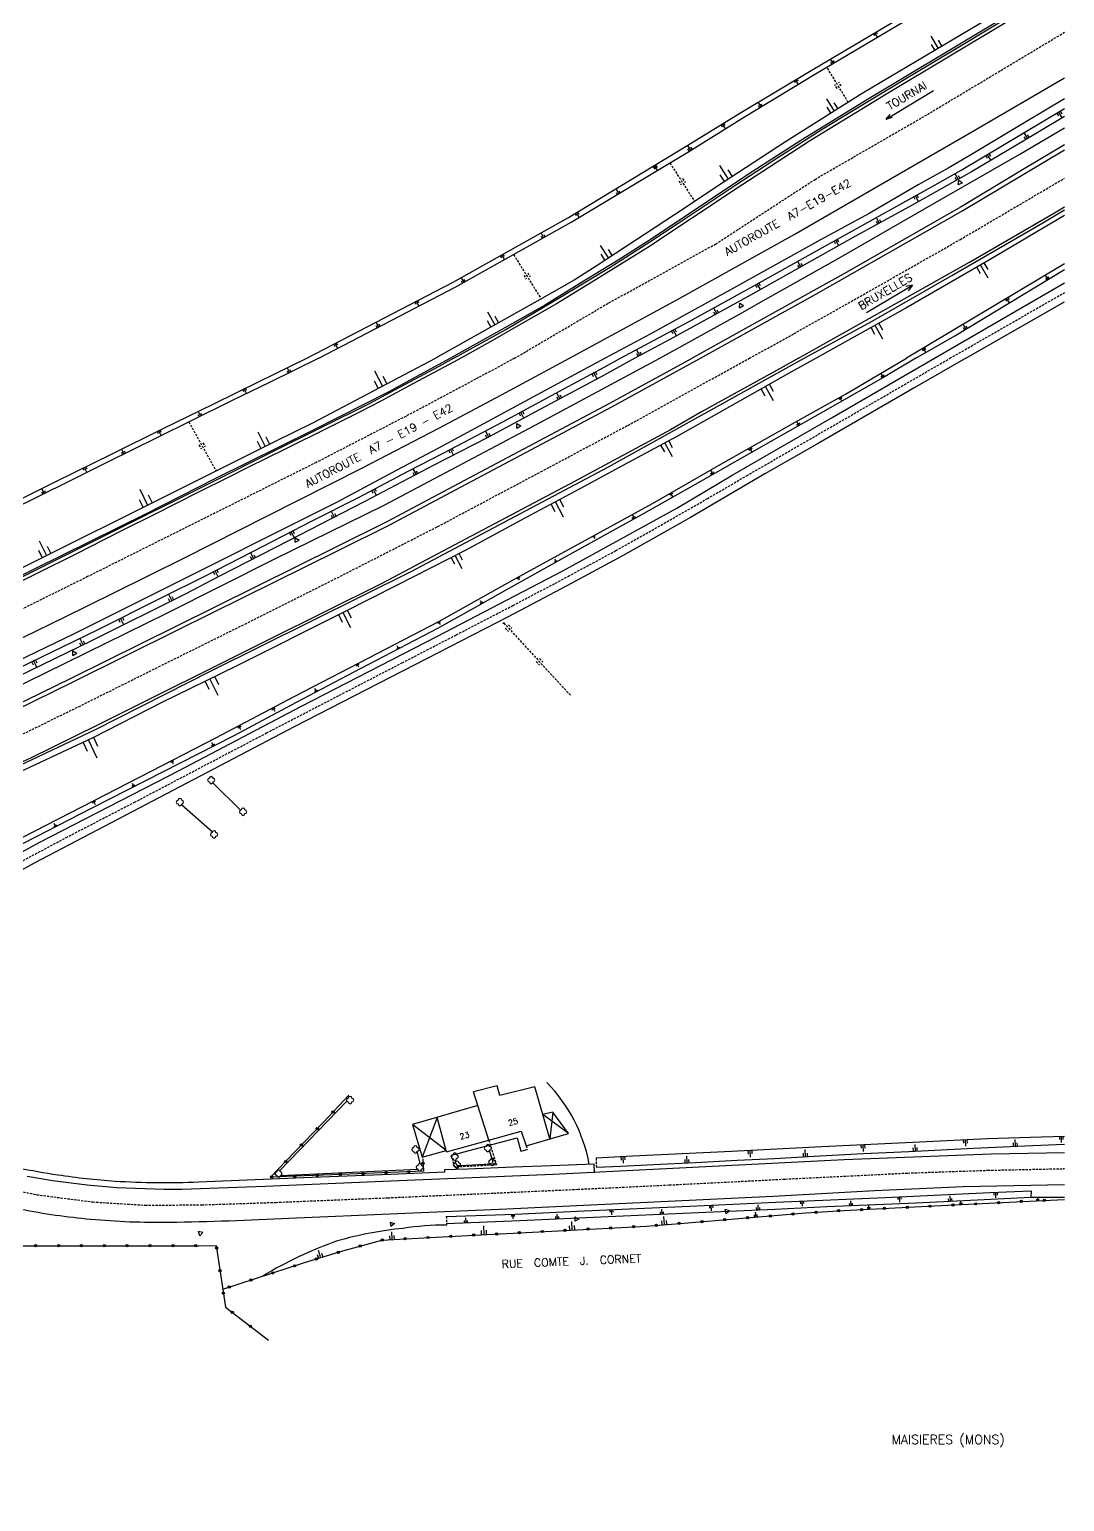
# Model space of a CAD drawing. Header units: millimetres. Extents: x 120999 to 122000, y 130000 to 131001.
# Drawn here: x 121773.7 to 122000, y 130500 to 130821.9 of the extents above; entities that cross this region are included whole.
import ezdxf
from ezdxf.enums import TextEntityAlignment as Align

# ---------------------------------------------------------------- set-up
doc = ezdxf.new("R2010")
doc.units = ezdxf.units.MM
doc.linetypes.add('DASHED', pattern=[0.75, 0.5, -0.25])
doc.layers.get('0').update_dxf_attribs({"linetype": 'CONTINUOUS'})
for name, color, linetype in [('W0001', 6, 'DASHED'), ('W0008', 7, 'CONTINUOUS'), ('W0100', 7, 'CONTINUOUS'), ('W0112', 1, 'DASHED'), ('W0211', 2, 'CONTINUOUS'), ('W0220', 5, 'DASHED'), ('W0300', 7, 'CONTINUOUS'), ('W0310', 3, 'CONTINUOUS'), ('W0322', 7, 'CONTINUOUS'), ('W0471', 7, 'CONTINUOUS'), ('W0980', 7, 'CONTINUOUS'), ('W0984', 7, 'CONTINUOUS'), ('W0989', 7, 'CONTINUOUS'), ('W0991', 7, 'CONTINUOUS')]:
    doc.layers.add(name, color=color, linetype=linetype)
doc.styles.get("Standard").update_dxf_attribs({"font": 'romans.shx', "width": 0.85})

# ---------------------------------------------------------------- blocks, each defined once
blk = doc.blocks.new('TP15')
at = {"color": 0}
for p, q in [((0, 1), (0, 0)), ((-0.289, 0.5), (-0.289, 0)), ((0.289, 0.5), (0.289, 0))]:
    blk.add_line(p, q, dxfattribs=at)
blk = doc.blocks.new('BI04')
at = {"layer": 'W0471', "color": 0}
for p, q in [((-1, -0.58), (0, 1.15)), ((0, 1.15), (1, -0.58)), ((-1, -0.58), (1, -0.58))]:
    blk.add_line(p, q, dxfattribs=at)
blk = doc.blocks.new('TP06')
at = {"layer": 'W0220', "color": 0}
for p, q in [((-0.5, 0.5), (0.5, 0.5)), ((-0.5, -0.5), (0.5, -0.5))]:
    blk.add_line(p, q, dxfattribs=at)
blk = doc.blocks.new('TP10')
at = {"layer": 'W0300', "color": 0}
for centre, start, end in [((-0.4, 0), 90, 270), ((0, 0.4), 0, 180), ((0.4, 0), 270, 90), ((0, -0.4), 180, 360)]:
    blk.add_arc(centre, 0.4, start, end, dxfattribs=at)
blk = doc.blocks.new('OH01')
at = {"layer": 'W0322', "color": 0}
for radius in [0.25, 0.15]:
    blk.add_circle((0, 0), radius, dxfattribs=at)

msp = doc.modelspace()

# ---------------------------------------------------------------- linework, layer by layer
at = {"layer": 'W0001'}
for points in [[(121879.74, 130750), (121900.33, 130762.1), (121923.72, 130774.99), (121945.45, 130789.13), (121970.02, 130803.33), (122000, 130821.29)], [(121931.09, 130750), (121940.85, 130755.39), (121950.74, 130760.95), (121963.22, 130768.02), (121977.22, 130775.99), (122000, 130789.38)], [(121974.93, 130750), (121986.01, 130756.34), (122000, 130764.39)], [(121500, 130553.29), (121518.2, 130559.99), (121535.78, 130566.72), (121556.15, 130574.63), (121586.7, 130586.59), (121617.19, 130598.96), (121639.09, 130608.05), (121656.59, 130615.45), (121675.07, 130623.43), (121694.2, 130631.77), (121716.45, 130641.8), (121739.41, 130652.34), (121764.19, 130663.93), (121783.78, 130673.48), (121801.93, 130682.53), (121820.81, 130691.89), (121839.67, 130701.33), (121862.94, 130713.2), (121887.42, 130726.21), (121904.5, 130735.32), (121931.09, 130750)], [(121879.74, 130750), (121871.89, 130745.77), (121855.96, 130737.3), (121836.41, 130727.23), (121813.57, 130715.82), (121786.39, 130702.25), (121764.52, 130691.4), (121745.54, 130682.41), (121726.56, 130673.56), (121704.43, 130663.59), (121681.43, 130653.29), (121662.34, 130644.8), (121642.53, 130636.27), (121624.97, 130628.76), (121611.71, 130623.35), (121598.07, 130617.67), (121583.28, 130612.08), (121565.68, 130604.97), (121550.01, 130598.72), (121536.06, 130593.31), (121521.16, 130587.58), (121500, 130579.91)], [(121702.41, 130598.79), (121717.27, 130608.07), (121727.89, 130614.65), (121738.15, 130620.84), (121748.39, 130627.16), (121758.33, 130632.84), (121769.68, 130638.77), (121781.69, 130645.19), (121796.64, 130652.91), (121812.51, 130661.24), (121825.53, 130668.07), (121840.83, 130676), (121855.2, 130683.42), (121867.01, 130689.52), (121879.41, 130695.95), (121891.55, 130702.35), (121901.92, 130707.96), (121911.77, 130713.51), (121921.9, 130719.31), (121930.49, 130724.31), (121942.27, 130731.13), (121957.8, 130740.09), (121974.93, 130750)], [(121675.86, 130615.64), (121686.03, 130609.18), (121696.07, 130602.81), (121705, 130597.14), (121716.93, 130589.78), (121727.21, 130583.97), (121739.6, 130577.93), (121748.7, 130574.11), (121756.12, 130571.7), (121764.94, 130569.21), (121775.3, 130567.1), (121787.56, 130565.51), (121798.99, 130564.81), (121811.38, 130564.88), (121827.57, 130565.43), (121852.06, 130566.43), (121875.13, 130567.45), (121893.56, 130568.28), (121913.6, 130569.23), (121938.95, 130570.51), (121965.69, 130571.84), (121983.23, 130572.44), (122000, 130572.8)]]:
    msp.add_lwpolyline(points, dxfattribs=at)
at = {"layer": 'W0008'}
for points in [[(121866.5, 130750), (121877.82, 130756.33), (121890.37, 130763.7), (121900.64, 130769.93), (121909.31, 130775.44), (121918.7, 130781.69), (121928.12, 130787.95), (121937.51, 130794.08), (121947.4, 130800.31), (121955.89, 130805.53), (121966.16, 130811.66), (121977.75, 130818.62), (121988.73, 130825.22), (122000, 130831.91)], [(122000, 130831.04), (121987.42, 130823.57), (121961.31, 130807.91), (121944.44, 130797.66), (121928.18, 130787.07), (121908.92, 130774.2), (121896.65, 130766.64), (121888.92, 130761.94), (121881.11, 130757.48), (121874.41, 130753.58), (121867.98, 130750)], [(121891.74, 130750), (121915.24, 130762.79), (121940.87, 130777.09), (121980.21, 130799.84), (122000, 130811.36)], [(122000, 130796.67), (121991.5, 130791.65), (121977.42, 130783.15), (121951.75, 130768.5), (121918.55, 130750)], [(121920.44, 130750), (121945.64, 130763.99), (121977.42, 130782.12), (122000, 130795.58)], [(121941.85, 130750), (121979.23, 130771.01), (121997.79, 130781.81), (122000, 130783.13)], [(121971.53, 130750), (122000, 130766.5)], [(121978.42, 130750), (122000, 130762.32)], [(121500, 130559.74), (121506.57, 130562.1), (121517.66, 130566.35), (121533.63, 130572.45), (121549.31, 130578.42), (121567.64, 130585.5), (121581.18, 130590.91), (121601.22, 130599.06), (121623.35, 130608.23), (121644.9, 130617.11), (121665.56, 130626.06), (121687.92, 130635.83), (121697.83, 130640.21), (121710.46, 130645.84), (121735.86, 130657.39), (121753.49, 130665.76), (121782.83, 130680.06), (121805.88, 130691.53), (121840.76, 130708.78), (121851.92, 130714.34), (121867.63, 130722.69), (121900.56, 130740.19), (121918.55, 130750)], [(121941.85, 130750), (121938.5, 130748.11), (121920.63, 130738.29), (121913.87, 130734.36), (121892.84, 130723.07), (121866.54, 130709.12), (121850.76, 130700.78), (121826.09, 130688.54), (121788.57, 130669.78), (121773.89, 130662.54), (121746.77, 130650.06), (121712.16, 130633.83), (121665.78, 130613.56), (121638.36, 130601.91), (121619.39, 130594.17), (121602.58, 130587.17), (121581.15, 130578.64), (121549.7, 130566.52), (121519.84, 130554.96), (121500, 130547.58)], [(121500, 130558.96), (121506.84, 130561.41), (121518.02, 130565.44), (121533.96, 130571.6), (121549.63, 130577.58), (121567.87, 130584.78), (121581.51, 130590.07), (121601.56, 130598.22), (121623.7, 130607.39), (121645.26, 130616.28), (121665.92, 130625.23), (121688.28, 130635), (121698.28, 130639.27), (121710.83, 130645.02), (121736.24, 130656.57), (121753.95, 130664.9), (121783.23, 130679.25), (121806.28, 130690.72), (121841.16, 130707.97), (121852.34, 130713.54), (121868.06, 130721.89), (121900.99, 130739.39), (121920.44, 130750)], [(121866.5, 130750), (121863.17, 130748.19), (121852.53, 130742.54), (121847.95, 130740.05), (121826.97, 130729.63), (121812.74, 130722.5), (121790.41, 130711.29), (121763.82, 130698.06), (121747.49, 130690.13), (121725.45, 130679.95), (121696.55, 130666.49), (121684.36, 130661.05), (121659.02, 130650.08), (121626.89, 130636.22), (121601.52, 130625.81)], [(121705.57, 130602.94), (121727.26, 130616.45), (121739.11, 130623.6), (121759.96, 130635.46), (121775.78, 130644.09), (121806.31, 130659.82), (121833.2, 130673.94), (121862.75, 130689.18), (121890.31, 130703.49), (121915.22, 130717.25), (121927.44, 130724.52), (121949.16, 130737.06), (121971.53, 130750)], [(121978.42, 130750), (121967.26, 130743.59), (121946.01, 130731.32), (121934.5, 130724.71), (121918.2, 130715.22), (121903.38, 130706.77), (121891.19, 130700.22), (121878.32, 130693.49), (121860.53, 130684.31), (121831.55, 130669.38), (121799.21, 130652.41), (121774.74, 130639.58), (121755.89, 130629.22), (121732.5, 130615.41), (121709.05, 130600.78)], [(121763.81, 130684.85), (121781.2, 130693.32), (121792.17, 130698.74), (121807.43, 130706.32), (121825.74, 130715.56), (121846.36, 130725.98), (121863.22, 130734.69), (121876.88, 130741.99), (121891.74, 130750)], [(121867.98, 130750), (121866.54, 130749.19), (121857.54, 130744.4), (121850.51, 130740.6), (121845.98, 130738.32), (121838.73, 130734.67), (121829.76, 130730.23), (121821.42, 130726.13), (121817.27, 130724.01), (121810.68, 130720.69), (121805.78, 130718.28), (121801.16, 130715.88), (121794.11, 130712.41), (121790.23, 130710.43), (121783.81, 130707.18), (121775.47, 130703.03), (121766.9, 130698.76)], [(122000, 130576.24), (121983.93, 130575.99), (121951.84, 130574.76), (121915.8, 130572.87), (121888.19, 130571.52), (121852.7, 130570.03), (121825.21, 130568.9), (121807.02, 130568.21)], [(121897.23, 130571.91), (121897.16, 130573.83)], [(121778.71, 130570.14), (121773.16, 130571.06)], [(121786.28, 130569.15), (121778.71, 130570.14)], [(121803.06, 130568.23), (121792.79, 130568.59), (121786.28, 130569.15)], [(121807.02, 130568.21), (121803.06, 130568.23)], [(121864.83, 130562.3), (121879.91, 130562.87), (121894.95, 130563.59), (121918.07, 130564.58), (121936.9, 130565.46), (121960.77, 130566.52), (121983.77, 130567.58), (121992.67, 130567.97), (121992.65, 130566.52)]]:
    msp.add_lwpolyline(points, dxfattribs=at)
for points in [[(121682.18, 130618.35), (121688.41, 130614.26), (121694.2, 130610.7), (121693.88, 130610.18), (121705.92, 130602.72), (121717.24, 130595.69), (121727.85, 130589.46, 0.033951), (121734.46, 130585.96, 0.020559), (121746.12, 130580.46, 0.027715), (121762.56, 130575, 0.027326), (121779.89, 130571.46, 0.022061), (121792.41, 130570.09, 0.026739), (121810.71, 130569.92), (121833.6, 130570.85), (121852.72, 130571.61), (121864.49, 130572.09), (121864.49, 130572.6), (121869.57, 130572.75), (121879.52, 130573.16), (121887.79, 130573.51), (121897.16, 130573.83)], [(121677.21, 130500), (121678.31, 130513.84, -0.051189), (121679.6, 130516.31, 0.018005), (121685.49, 130521.99, 0.014492), (121691.84, 130528.98, 0.029417), (121697.61, 130536.57), (121712.36, 130558.12, -0.081915), (121723.12, 130568.3, -0.143573), (121739.73, 130572.38, -0.089742), (121752.07, 130569.06, 0.031329), (121771.78, 130563.94, 0.024938), (121787.06, 130561.76, 0.026635), (121804.25, 130561.1, 0.008869), (121830.41, 130561.95), (121878.04, 130564.04), (121936.3, 130566.79), (121958.49, 130568.02), (121977.85, 130568.88), (122000, 130569.31)]]:
    msp.add_lwpolyline(points, format="xyb", dxfattribs=at)
at = {"layer": 'W0100'}
for points in [[(121887.48, 130579.33), (121884.16, 130590.66), (121876.53, 130588.81), (121875.98, 130590.9), (121870.81, 130589.61)], [(121874.13, 130579.03), (121870.81, 130589.61)], [(121871.74, 130586.64), (121857.44, 130582.42), (121859.54, 130575.28), (121864.83, 130576.76), (121857.44, 130582.42)], [(121862.85, 130584.01), (121859.54, 130575.28)], [(121864.89, 130576.51), (121862.85, 130584.01)], [(121874.13, 130579.03), (121881.21, 130581), (121882.26, 130577.8), (121891.55, 130580.51), (121888.11, 130585.18), (121885.92, 130584.67)], [(121891.55, 130580.51), (121885.92, 130584.67)], [(121888.11, 130585.18), (121887.48, 130579.33)], [(121864.89, 130576.51), (121874.13, 130579.03)]]:
    msp.add_lwpolyline(points, dxfattribs=at)
at = {"layer": 'W0112'}
for points in [[(121877.19, 130691.99), (121877.57, 130692.23)], [(121874.13, 130579.03), (121875.79, 130573.62), (121866.66, 130573.1), (121865.98, 130575.73)], [(121882.26, 130577.8), (121882.5, 130577.02)], [(121897.59, 130575.11), (121897.64, 130573.1)], [(121864.83, 130562.38), (121864.86, 130560.45)]]:
    msp.add_lwpolyline(points, dxfattribs=at)
at = {"layer": 'W0211'}
for points in [[(121834.36, 130750), (121866.36, 130766.65), (121891.57, 130780.76), (121917.29, 130796.39), (121929.38, 130803.79), (121944.96, 130813.17), (121966.03, 130825.64), (122000, 130845.13)], [(121836.94, 130750), (121866.91, 130765.63), (121892.15, 130779.76), (121918.02, 130795.3), (121929.99, 130802.8), (121945.55, 130812.18), (121966.61, 130824.64), (122000, 130843.8)], [(122000, 130834.25), (121979.38, 130821.89), (121955.78, 130807.88), (121938.96, 130797.32), (121925.39, 130788.45), (121914.71, 130781.37), (121897.59, 130770.11), (121892.78, 130767.11), (121885.22, 130762.79), (121862.46, 130750)], [(121902.91, 130750), (121917.78, 130758), (121930.78, 130765.15), (121947.72, 130774.62), (121970.55, 130787.29), (121977.42, 130791.16), (122000, 130804.6)], [(122000, 130802.9), (121989.84, 130796.81), (121979.63, 130790.76), (121966.66, 130783.49), (121953.67, 130776.31), (121931.32, 130763.81), (121913.69, 130754.08), (121906.08, 130750)], [(122000, 130781.21), (121983.59, 130771.53), (121965.31, 130760.96), (121945.66, 130750)], [(122000, 130770.69), (121965.47, 130750)], [(121967.48, 130750), (121975.98, 130754.94), (122000, 130769.39)], [(121945.66, 130750), (121940.16, 130746.94), (121926.75, 130739.38), (121915.38, 130732.97), (121904.39, 130727.03), (121894.06, 130721.42), (121882, 130715.07), (121868.98, 130707.99), (121854.11, 130700.4), (121842.46, 130694.45), (121818.77, 130682.6), (121802.66, 130674.76), (121787.57, 130667.03), (121773.69, 130660.51), (121760.39, 130654.41), (121727.45, 130639.01), (121692.23, 130622.67)], [(121692.44, 130666.7), (121700.62, 130670.54), (121716.13, 130677.69), (121747.35, 130692.44), (121767.93, 130702.14), (121809.56, 130722.89), (121827.77, 130732.01), (121835.66, 130735.89), (121862.46, 130750)], [(121710.09, 130652.87), (121718.49, 130656.75), (121736.94, 130665.49), (121752.53, 130673.18), (121771.33, 130682.24), (121788.57, 130690.6), (121802.65, 130697.7), (121812.21, 130702.45), (121824.76, 130708.89), (121835.48, 130714.42), (121845.64, 130719.56), (121856.46, 130725.29), (121864.27, 130729.35), (121877.2, 130736.09), (121890.53, 130743.29), (121899.47, 130748.12), (121902.91, 130750)], [(121906.08, 130750), (121898.51, 130745.9), (121885.3, 130738.81), (121873.89, 130732.7), (121862.08, 130726.61), (121846.88, 130718.6), (121830.32, 130710.07), (121815.26, 130702.37), (121807.73, 130698.45), (121787.27, 130688.21), (121768.5, 130679.08), (121751.34, 130670.84), (121744.15, 130667.3), (121727.24, 130659.19), (121710.8, 130651.41)], [(122000, 130579.81), (121992.47, 130579.64), (121983.18, 130579.31), (121968.34, 130578.56), (121946.9, 130577.55), (121927.19, 130576.55), (121905.58, 130575.51), (121897.59, 130575.11)], [(121897.64, 130573.1), (121902.89, 130573.34), (121911.67, 130573.81), (121919.31, 130574.17), (121928.39, 130574.65), (121936.56, 130575.04), (121946.48, 130575.57), (121956.01, 130576.09), (121965.96, 130576.56), (121980.07, 130577.27), (121991.3, 130577.82), (122000, 130578.13)], [(122000, 130566.52), (121992.65, 130566.52), (121982.43, 130565.96), (121967.54, 130565.26), (121947.99, 130564.43), (121936.69, 130563.9), (121919.87, 130563.11), (121900.21, 130562.23), (121880.92, 130561.4), (121864.86, 130560.71)]]:
    msp.add_lwpolyline(points, dxfattribs=at)
for points in [[(121699.57, 130681.54, -0.393277), (121700.12, 130684.24, -0.060524), (121702.16, 130685.35), (121711.09, 130689.78), (121719.99, 130694.08), (121729.59, 130698.78), (121735.94, 130701.87), (121748.69, 130708.11), (121759.36, 130713.28), (121772.73, 130719.73), (121779.45, 130723.03), (121791.74, 130729.1), (121802.8, 130734.54), (121813.99, 130740.03), (121823.95, 130744.94), (121834.36, 130750)], [(121836.94, 130750), (121826.16, 130744.71), (121818.01, 130740.76), (121809.19, 130736.41), (121801.55, 130732.64), (121790.72, 130727.31), (121782.28, 130723.08), (121769.5, 130716.75), (121754.27, 130709.48), (121749.27, 130706.96), (121743.96, 130704.45), (121729.12, 130697.18), (121709.73, 130687.69), (121702.57, 130684.24, 0.292728), (121701.34, 130682.24)], [(121727.21, 130624.14, 0.428383), (121730.53, 130623.91), (121737.18, 130627.33), (121752.47, 130635.13), (121761.71, 130639.91), (121780.04, 130649.29), (121798.03, 130658.52), (121814.41, 130666.97), (121831.57, 130676.01), (121849.84, 130685.49), (121863.16, 130692.43), (121879.47, 130701.53), (121894.62, 130709.89), (121909.92, 130718.28), (121924.88, 130726.83), (121941.07, 130736.06), (121952.13, 130742.19), (121965.47, 130750)], [(121967.48, 130750), (121960.78, 130746.05), (121948.79, 130739.2), (121936.31, 130732.13), (121919.87, 130722.78), (121907.48, 130715.75), (121892.34, 130707.42), (121877.88, 130699.31), (121871.17, 130695.54), (121862.89, 130690.88), (121844.47, 130681.29), (121832.01, 130674.72), (121818.39, 130667.44), (121802.78, 130659.51), (121787.36, 130651.59), (121772.43, 130643.94), (121756.24, 130635.7), (121739.79, 130627.25), (121730.37, 130622.44, 0.217976), (121729.41, 130620.41)], [(121864.86, 130560.45, 0.037554), (121855.36, 130559.73, 0.045769), (121841.06, 130557, 0.052684), (121824.72, 130549.31, 2.891143)]]:
    msp.add_lwpolyline(points, format="xyb", dxfattribs=at)
at = {"layer": 'W0220'}
for points in [[(121952.72, 130805.96), (121948.05, 130813.66)], [(121913.71, 130792.71), (121919.12, 130784.29)], [(121879.53, 130772.7), (121885.56, 130762.99)], [(121808.52, 130736.08), (121814.51, 130725.37)], [(121877.39, 130692.11), (121891.99, 130676.3)]]:
    msp.add_lwpolyline(points, dxfattribs=at)
at = {"layer": 'W0310'}
for points in [[(121813.79, 130657.17), (121819.85, 130651.22)], [(121806.97, 130652.46), (121813.69, 130646.43)], [(121828.42, 130572.4), (121843.1, 130587.53)], [(121859.09, 130573.89), (121858.48, 130576.61)], [(121866.75, 130574.63), (121866.75, 130574.07), (121867.22, 130573.46), (121867.9, 130573.49), (121874.45, 130573.86), (121875.1, 130574.11), (121874.31, 130576.87)], [(121828.61, 130571.31), (121858.62, 130572.69)]]:
    msp.add_lwpolyline(points, dxfattribs=at)
at = {"layer": 'W0322'}
for points in [[(122000, 130832.38), (121995.18, 130829.48), (121982.92, 130822.21), (121956.89, 130806.56), (121942.35, 130797.66), (121930.7, 130790.11), (121909.65, 130776.07), (121902.41, 130771.49), (121895.34, 130767.16), (121886.51, 130761.7), (121877.59, 130756.65), (121865.74, 130750)], [(122000, 130806.74), (121991.66, 130801.75), (121979.27, 130794.34), (121974.54, 130791.61), (121967.99, 130787.93), (121957.29, 130781.66), (121946.62, 130775.9), (121928.24, 130765.68), (121909.42, 130755.24), (121899.53, 130750)], [(121911.54, 130750), (121928.9, 130759.62), (121934.71, 130762.91), (121950.67, 130771.88), (121971.82, 130784.04), (121990.25, 130794.61), (122000, 130800.41)], [(121943.08, 130750), (121957.95, 130758.13), (121975.35, 130768.1), (121995.22, 130779.59), (122000, 130782.47)], [(121865.74, 130750), (121860.49, 130747.16), (121852.24, 130742.69), (121835.55, 130734.18), (121814.4, 130723.73), (121799.23, 130715.99), (121768.56, 130700.8), (121751.96, 130692.78), (121736.18, 130685.24), (121712.19, 130674.23), (121694.65, 130666), (121668, 130654.37), (121646.27, 130644.83), (121626.43, 130636.35), (121607.33, 130628.45), (121587.77, 130620.63), (121564.36, 130611.29), (121548.17, 130604.78), (121529.97, 130597.82), (121501.68, 130587.01), (121500, 130586.4)], [(121899.53, 130750), (121889.16, 130744.42), (121863.09, 130730.32), (121854.01, 130725.56), (121840.79, 130718.46), (121799.62, 130697.81), (121783.62, 130689.82), (121759.97, 130678.42), (121741.18, 130669.44), (121725.18, 130661.8), (121704.86, 130652.64), (121670.79, 130637.29), (121633.57, 130621.4), (121588.98, 130602.9), (121572.7, 130596.43), (121546.99, 130586.64), (121518.13, 130575.6), (121500, 130568.82)], [(121500, 130563.32), (121518.08, 130569.93), (121551.97, 130582.68), (121592.34, 130598.76), (121624.52, 130612.05), (121649.15, 130622.37), (121674.87, 130633.33), (121710.83, 130649.58), (121755.33, 130670.5), (121803.7, 130694.3), (121827.34, 130706.15), (121851.25, 130717.91), (121884.25, 130735.34), (121911.54, 130750)], [(121500, 130546.87), (121507.39, 130549.56), (121522.04, 130555.06), (121540.84, 130562.12), (121584.3, 130578.98), (121615.96, 130591.83), (121633.27, 130598.88), (121669.82, 130614.69), (121708.42, 130631.41), (121755.1, 130653.25), (121788.12, 130668.83), (121813.4, 130681.68), (121857.13, 130703.4), (121900.28, 130726.26), (121943.08, 130750)], [(121859.68, 130574.93), (121859.88, 130572.22), (121841.76, 130571.55), (121831.82, 130571.13), (121826.4, 130570.95), (121831.73, 130576.47), (121837.92, 130582.91), (121843.5, 130588.84)], [(121815.96, 130546.47), (121833.84, 130552.26), (121842.19, 130554.81), (121850.72, 130557.18), (121863.91, 130557.91), (121889.27, 130559.23), (121908.62, 130560.23), (121915.87, 130560.82), (121943.47, 130563.1), (121951.73, 130563.65), (121970.07, 130564.56), (121993.88, 130565.79), (122000, 130566.08)]]:
    msp.add_lwpolyline(points, dxfattribs=at)
msp.add_lwpolyline([(121719.44, 130526.92), (121698.29, 130534.01), (121703.52, 130541.6), (121709.12, 130549.34), (121718.51, 130562.88, -0.239052), (121720.88, 130563.95), (121726.76, 130563.88), (121770.08, 130555.93), (121810.74, 130555.93), (121814.54, 130555.97), (121816.55, 130542.48), (121825.99, 130535.28)], format="xyb", dxfattribs=at)
at = {"layer": 'W0984'}
for points in [[(121961, 130802.31), (121971.36, 130808.56)], [(121961, 130802.31), (121961.86, 130803.32)], [(121961, 130802.31), (121962.39, 130802.69)], [(121956.73, 130760.01), (121966.79, 130766)], [(121966.79, 130766), (121965.32, 130765.71)], [(121966.79, 130766), (121965.79, 130764.77)]]:
    msp.add_lwpolyline(points, dxfattribs=at)
at = {"layer": 'W0989'}
msp.add_lwpolyline([(121896.1, 130573.79, 0.148238), (121886.81, 130591.64, -3.562772)], format="xyb", dxfattribs=at)
msp.add_lwpolyline([(121865.98, 130575.73), (121880.32, 130579.56), (121881.15, 130576.65), (121882.5, 130577.02)], dxfattribs=at)

# ---------------------------------------------------------------- block references
at = {"layer": 'W0211'}
for p, xscale, yscale, zscale, rotation in [((121958.51, 130821.19), 1.159305624466455, 1.159305624466455, 1.159305624466455, 210.6124300278225), ((121972.39, 130817.75), 3.140734817167773, 3.140734817167773, 3.140734817167773, 30.70214591155233), ((121949.38, 130814.44), 1.159305624104824, 1.159305624104824, 1.159305624104824, 30.61243002586264), ((121941.17, 130810.89), 1.159305624236927, 1.159305624236927, 1.159305624236927, 211.0575510327202), ((121933.59, 130804.97), 1.159305624875931, 1.159305624875931, 1.159305624875931, 31.05755103636871), ((121949.65, 130804.03), 3.174493855331561, 3.174493855331561, 3.174493855331561, 32.12177121349597), ((121925.21, 130801.24), 1.212211718115035, 1.212211718115035, 1.212211718115035, 211.4831493342463), ((121998.72, 130803.84), 1.464029333410592, 1.464029333410592, 1.464029333410592, 210.7544741691665), ((121991.87, 130798.03), 1.487078622096118, 1.487078622096118, 1.487078622096118, 30.90346532436794), ((121918.25, 130795.44), 1.31435597939145, 1.31435597939145, 1.31435597939145, 30.99637950120707), ((121983.16, 130794.58), 1.480055759320762, 1.480055759320762, 1.480055759320762, 210.7544741690155), ((121910.45, 130792.02), 1.159305624783927, 1.159305624783927, 1.159305624783927, 210.8219597941036), ((121926.49, 130789.16), 3.540632000748125, 3.540632000748125, 3.540632000748125, 33.18843058638021), ((121976.71, 130789.13), 1.424161131734518, 1.424161131734518, 1.424161131734518, 29.30152470229632), ((121902.53, 130785.95), 1.159305624856282, 1.159305624856282, 1.159305624856282, 30.82195979448253), ((121967.38, 130785.53), 1.429384145143717, 1.429384145143717, 1.429384145143717, 209.0367027811546), ((121893.31, 130781.8), 1.15930562495363, 1.15930562495363, 1.15930562495363, 210.8219597941244), ((121959.5, 130779.53), 1.421753164623834, 1.421753164623834, 1.421753164623834, 28.93070273694608), ((121886.11, 130776.37), 1.159305624919193, 1.159305624919193, 1.159305624919193, 29.22677824867896), ((121949.96, 130775.86), 1.420007922125935, 1.420007922125935, 1.420007922125935, 209.0367027812594), ((121876.99, 130772.6), 1.159305624828787, 1.159305624828787, 1.159305624828787, 209.2267782495307), ((121900.3, 130771.89), 3.278931710950768, 3.278931710950768, 3.278931710950768, 33.33238189449175), ((121942.32, 130769.96), 1.427759362354051, 1.427759362354051, 1.427759362354051, 29.21142601891929), ((121981.63, 130770.4), 3.294532573008134, 3.294532573008134, 3.294532573008134, 210.0367506339535), ((121868.65, 130766.61), 1.159305624736869, 1.159305624736869, 1.159305624736869, 29.22677824877591), ((121932.82, 130766.28), 1.4277053092027, 1.427705309202701, 1.427705309202701, 209.2117330109641), ((121996.37, 130767.21), 1.117397340191532, 1.117397340191532, 1.117397340191532, 31.03346831390813), ((121858.29, 130762.46), 1.167233020350926, 1.167233020350926, 1.167233020350926, 207.4967409373921), ((121987.36, 130763.11), 1.136000380807654, 1.136000380807654, 1.136000380807654, 210.9251041219382), ((121875.42, 130757.29), 3.290314712463382, 3.290314712463382, 3.290314712463382, 29.34326992078512), ((121923.96, 130759.74), 1.445334176428653, 1.445334176428653, 1.445334176428653, 28.89298851969384), ((121850.02, 130756.82), 1.175903801746916, 1.175903801746916, 1.175903801746916, 27.54668987317706), ((121914.43, 130756.2), 1.498382587397044, 1.498382587397044, 1.498382587397044, 208.2778076130843), ((121958.56, 130757.2), 3.445654545920591, 3.445654545920591, 3.445654545920591, 209.1613725214718), ((121978.4, 130756.4), 1.157068326074749, 1.157068326074749, 1.157068326074749, 31.03346831376569), ((121840.54, 130753.22), 1.18468207798445, 1.18468207798445, 1.18468207798445, 207.4967409372115), ((121907.13, 130750.56), 1.503104472992864, 1.503104472992864, 1.503104472992864, 28.17741915732446), ((121969.14, 130752.2), 1.067667235469517, 1.067667235469517, 1.067667235469517, 210.9251041215663), ((121830.57, 130746.87), 1.154139790439457, 1.154139790439457, 1.154139790439457, 26.151114381033), ((121850.89, 130743.91), 3.793484258593712, 3.793484258593712, 3.793484258593712, 27.77351425961907), ((121897.07, 130746.82), 1.491736757385496, 1.491736757385496, 1.491736757385496, 208.3928592164152), ((121960.35, 130745.8), 1.039001178361961, 1.039001178361961, 1.039001178361961, 29.74092003446055), ((121820.63, 130743.31), 1.146135108196647, 1.146135108196647, 1.146135108196647, 206.2407040940735), ((121934.59, 130743.8), 3.573965594636442, 3.573965594636441, 3.573965594636441, 209.4126638571492), ((121889.63, 130741.13), 1.469394281716689, 1.469394281716688, 1.469394281716688, 28.24735416933938), ((121950.87, 130741.49), 0.962680195371972, 0.962680195371972, 0.962680195371972, 209.0199370541211), ((121811.08, 130737.34), 1.128339289178371, 1.128339289178371, 1.128339289178371, 26.23976142471713), ((121881.12, 130738.21), 1.447720892729601, 1.447720892729601, 1.447720892729601, 208.3570805177991), ((121801.95, 130734.12), 1.152339306101971, 1.152339306101971, 1.152339306101971, 206.1926997087536), ((121825.23, 130730.74), 3.588908756305515, 3.588908756305515, 3.588908756305515, 26.6080511357603), ((121874.07, 130732.79), 1.48065951949449, 1.48065951949449, 1.48065951949449, 28.1796758112239), ((121941.91, 130735.3), 1.066087634863143, 1.066087634863143, 1.066087634863143, 29.50190964711826), ((121912.63, 130731.49), 3.429945859147071, 3.429945859147071, 3.429945859147071, 208.4006889256864), ((121931.16, 130730.41), 1.046845146834434, 1.046845146834434, 1.046845146834434, 209.6716259673161), ((121794.34, 130729.09), 1.152188385682183, 1.152188385682183, 1.152188385682183, 26.17709612156619), ((121865.72, 130730.1), 1.44165061923294, 1.44165061923294, 1.44165061923294, 207.5594346951988), ((121785.72, 130726.13), 1.183231692851448, 1.183231692851448, 1.183231692851448, 206.2527533505554), ((121858.22, 130724.57), 1.449239015384136, 1.449239015384136, 1.449239015384136, 27.78627820439685), ((121923.1, 130724.62), 1.035750949815173, 1.035750949815173, 1.035750949815173, 29.62607670392584), ((121776.9, 130720.42), 1.222355292325311, 1.222355292325311, 1.222355292325311, 26.32120429932212), ((121799.52, 130717.88), 3.87051617249324, 3.870516172493241, 3.870516172493241, 26.4947464334567), ((121848.88, 130721.28), 1.43920632319631, 1.43920632319631, 1.43920632319631, 207.9003166915112), ((121888.7, 130718.6), 3.801911183309968, 3.801911183309968, 3.801911183309968, 207.7790969752657), ((121913.88, 130720.55), 1.011048767662698, 1.011048767662698, 1.011048767662698, 209.7422468815125), ((121840.34, 130715.23), 1.47170729255952, 1.47170729255952, 1.47170729255952, 27.24643885164184), ((121905.94, 130714.9), 1.050252385661838, 1.050252385661838, 1.050252385661838, 28.81850345753272), ((121830.94, 130712.08), 1.503154109607344, 1.503154109607344, 1.503154109607344, 207.2550710007031), ((121897.02, 130711.21), 0.68174138152803, 0.68174138152803, 0.68174138152803, 208.7448848828869), ((121777.4, 130706.86), 3.620560948124383, 3.620560948124383, 3.620560948124383, 26.49474643346603), ((121822.7, 130706.18), 1.478507529225126, 1.478507529225126, 1.478507529225126, 27.06231421517185), ((121866.77, 130706.87), 3.297269932024923, 3.297269932024923, 3.297269932024923, 207.044633737707), ((121888.84, 130705.46), 0.6989667484224621, 0.6989667484224621, 0.6989667484224621, 29.28952276782232), ((121814.3, 130703.52), 1.46400651625516, 1.46400651625516, 1.46400651625516, 207.1741155348473), ((121880.53, 130702.11), 0.7018958567709489, 0.7018958567709489, 0.7018958567709489, 208.8981781822423), ((121804.79, 130696.98), 1.594943391296317, 1.594943391296317, 1.594943391296317, 26.60088301022141), ((121872.63, 130696.36), 0.792441814096934, 0.792441814096934, 0.792441814096934, 29.31626964666993), ((121793.61, 130693.14), 1.570749194697833, 1.570749194697833, 1.570749194697833, 206.7653852025025), ((121842.27, 130694.36), 3.733925423162427, 3.733925423162429, 3.733925423162429, 207.0590795179917), ((121863.16, 130692.43), 0.817920329363994, 0.817920329363994, 0.817920329363994, 209.1573684836227), ((121785.4, 130687.3), 1.585493853405469, 1.585493853405469, 1.585493853405469, 25.92713067899301), ((121854.41, 130686.47), 0.8003844537317991, 0.8003844537317991, 0.8003844537317991, 27.51579538174585), ((121774.63, 130683.84), 1.598271142193602, 1.598271142193602, 1.598271142193602, 205.8617130233932), ((121845.34, 130683.15), 0.7822632184495909, 0.7822632184495909, 0.7822632184495909, 207.4075017468447), ((121813.16, 130679.88), 4.011007863252097, 4.011007863252097, 4.011007863252097, 205.9477220686637), ((121836.44, 130677.05), 0.887524076132787, 0.887524076132787, 0.887524076132787, 27.81962308245576), ((121826.96, 130673.58), 0.9497098975148242, 0.9497098975148242, 0.9497098975148242, 207.793239666095), ((121819.47, 130669.64), 0.97785538154739, 0.97785538154739, 0.97785538154739, 207.793239665848), ((121786.59, 130666.57), 4.399186488674972, 4.399186488674972, 4.399186488674972, 205.1586131075898), ((121813.93, 130665.17), 0.9536044077250002, 0.9536044077249999, 0.9536044077249999, 26.92951881801985), ((121804.79, 130662), 0.8567538524696509, 0.8567538524696509, 0.8567538524696509, 207.2993773553475), ((121796.53, 130656.3), 0.902994031212904, 0.902994031212904, 0.902994031212904, 27.20074272868248), ((121787.68, 130653.2), 0.9157339167211109, 0.9157339167211109, 0.9157339167211109, 207.1535171430995), ((121779.45, 130647.53), 0.8908572053221959, 0.8908572053221959, 0.8908572053221959, 27.13473141825046), ((121978.34, 130579.07), 1.384969283029289, 1.384969283029289, 1.384969283029289, 182.8983507635483), ((121989.2, 130577.72), 1.432409324458542, 1.432409324458542, 1.432409324458542, 2.814795885852465), ((121999.33, 130579.79), 1.291924008262929, 1.291924008262929, 1.291924008262929, 181.2715277564447), ((121931.26, 130576.75), 1.476721727150277, 1.476721727150277, 1.476721727150277, 182.9251602574971), ((121943.31, 130575.4), 1.566761901291458, 1.566761901291458, 1.566761901291458, 3.06332353959737), ((121955.96, 130577.98), 1.402182537827905, 1.402182537827905, 1.402182537827905, 182.696694799408), ((121967.31, 130576.63), 1.483331857176614, 1.483331857176614, 1.483331857176614, 2.882981175519854), ((121903.47, 130575.4), 1.389161498009467, 1.389161498009467, 1.389161498009467, 182.871556458604), ((121917.43, 130574.08), 1.460041706565153, 1.460041706565153, 1.460041706565153, 2.685128226304732), ((121963.92, 130566.66), 1.17202221422015, 1.17202221422015, 1.17202221422015, 182.6456632648282), ((121974.96, 130565.61), 1.258743814536016, 1.258743814536016, 1.258743814536016, 2.65940912424854), ((121984.95, 130567.63), 1.234956859147643, 1.234956859147643, 1.234956859147643, 182.4667335981036), ((121994.11, 130565.8), 0.7227164678341371, 0.7227164678341371, 0.7227164678341371, 2.680617656831147), ((121900.94, 130563.85), 1.159678809955709, 1.159678809955709, 1.159678809955709, 182.4535652170659), ((121911.93, 130562.75), 1.186260864775567, 1.186260864775567, 1.186260864775567, 2.543112653159394), ((121922.77, 130564.8), 1.198251787560598, 1.198251787560598, 1.198251787560598, 182.6582130641266), ((121932.47, 130562.19), 1.111715051941121, 1.11171505194112, 1.11171505194112, 4.718892312890575), ((121932.96, 130563.72), 1.167664304015445, 1.167664304015445, 1.167664304015445, 2.69975268847434), ((121942.62, 130565.71), 1.140692192602748, 1.140692192602748, 1.140692192602748, 182.5476757605452), ((121953.26, 130564.66), 1.08041144504909, 1.080411445049089, 1.080411445049089, 2.439469372400706), ((121957.17, 130563.92), 0.902507851233478, 0.902507851233478, 0.902507851233478, 2.844828653333562), ((121977.31, 130564.93), 0.7830084111440491, 0.7830084111440491, 0.7830084111440491, 2.957442409678337), ((121869.11, 130560.89), 1.147317987533466, 1.147317987533466, 1.147317987533466, 2.447553859097573), ((121873.03, 130558.38), 1.880968457876631, 1.880968457876631, 1.880968457876631, 2.982220235790508), ((121879.44, 130562.85), 1.034795415338116, 1.034795415338116, 1.034795415338116, 182.1587436843521), ((121889.04, 130561.75), 1.127397993887653, 1.127397993887653, 1.127397993887653, 2.481624977454954), ((121892.31, 130559.39), 1.865363985578348, 1.865363985578348, 1.865363985578348, 2.966728265939087), ((121912.47, 130560.55), 1.809737572702305, 1.809737572702305, 1.809737572702305, 4.668659433616926), ((121852.94, 130557.3), 1.6517873263089, 1.6517873263089, 1.6517873263089, 3.165114061650383), ((121837.35, 130553.33), 1.71467349889764, 1.71467349889764, 1.71467349889764, 16.99572836181838)]:
    msp.add_blockref('TP15', p, dxfattribs=dict(at, xscale=xscale, yscale=yscale, zscale=zscale, rotation=rotation))
at = {"layer": 'W0220'}
for p, rotation in [((121950.45, 130809.71), 121.2622560388418), ((121916.35, 130788.61), 302.7517090574474), ((121882.47, 130767.97), 301.8485405582423), ((121811.44, 130730.86), 299.2284985609439), ((121878.43, 130690.99), 312.7124621787139), ((121885.21, 130683.65), 312.7124621787139)]:
    msp.add_blockref('TP06', p, dxfattribs=dict(at, rotation=rotation))
at = {"layer": 'W0300'}
for p in [(121813.43, 130657.75), (121806.59, 130652.96), (121820.4, 130650.85), (121814.06, 130645.89), (121843.8, 130587.8), (121858.08, 130577.01), (121866.68, 130575.42), (121873.91, 130577.27), (121859.02, 130573.09), (121867.15, 130573.67), (121874.85, 130574.26), (121828.15, 130571.7)]:
    msp.add_blockref('TP10', p, dxfattribs=at)
at = {"layer": 'W0322'}
for p, rotation in [((121840.07, 130585.2), 46.73721512167), ((121836.63, 130581.57), 46.13133223518277), ((121833.16, 130577.96), 46.13133223518277), ((121829.69, 130574.36), 45.98312804354289), ((121859.75, 130573.97), 274.0583220726816), ((121826.66, 130570.96), 181.8089756732452), ((121831.65, 130571.12), 181.8089756732452), ((121836.65, 130571.33), 182.465210888563), ((121841.65, 130571.55), 182.465210888563), ((121846.64, 130571.73), 182.0960726231237), ((121851.64, 130571.91), 182.0960726231237), ((121856.64, 130572.1), 182.0960726231237), ((121940.66, 130562.87), 4.718892312614169), ((121945.64, 130563.25), 3.78859578662623), ((121950.63, 130563.58), 3.78859578662623), ((121955.62, 130563.84), 2.844828653208506), ((121960.62, 130564.09), 2.844828653208506), ((121965.61, 130564.34), 2.844828653208506), ((121970.61, 130564.59), 2.957442409337607), ((121975.6, 130564.85), 2.957442409337607), ((121980.59, 130565.1), 2.957442409337607), ((121985.59, 130565.36), 2.957442409337607), ((121990.58, 130565.62), 2.957442409337607), ((121995.57, 130565.87), 2.680617657016868), ((121895.78, 130559.57), 2.966728265759472), ((121900.78, 130559.82), 2.966728265759472), ((121905.77, 130560.08), 2.966728265759472), ((121910.76, 130560.41), 4.668659433461289), ((121915.74, 130560.81), 4.668659433461289), ((121920.72, 130561.22), 4.718892312614169), ((121925.71, 130561.64), 4.718892312614169), ((121930.69, 130562.05), 4.718892312614169), ((121935.67, 130562.46), 4.718892312614169), ((121850.84, 130557.18), 3.165114061550112), ((121855.84, 130557.46), 3.165114061550112), ((121860.83, 130557.74), 3.165114061550112), ((121865.82, 130558.01), 2.982220235572638), ((121870.82, 130558.27), 2.982220235572638), ((121875.81, 130558.53), 2.982220235572638), ((121880.8, 130558.79), 2.982220235572638), ((121885.8, 130559.05), 2.982220235572638), ((121890.79, 130559.31), 2.966728265759472), ((121775.05, 130555.93), 359.999997647507), ((121780.05, 130555.93), 359.999997647507), ((121785.05, 130555.93), 359.999997647507), ((121790.05, 130555.93), 359.999997647507), ((121795.05, 130555.93), 359.999997647507), ((121800.05, 130555.93), 359.999997647507), ((121805.05, 130555.93), 359.999997647507), ((121810.05, 130555.93), 359.999997647507), ((121814.62, 130555.46), 278.4648811570608), ((121836.43, 130553.05), 16.9957283616966), ((121841.21, 130554.51), 16.9957283616966), ((121846.02, 130555.87), 15.52244116017233), ((121815.35, 130550.52), 278.4648811570608), ((121826.9, 130550.01), 17.92937475165848), ((121831.66, 130551.55), 17.92937475165848), ((121817.39, 130546.93), 17.92937475165848), ((121822.15, 130548.47), 17.92937475165848), ((121816.09, 130545.57), 278.4648811570608), ((121818.04, 130541.35), 322.6787285710304), ((121822.02, 130538.31), 322.6787285710304)]:
    msp.add_blockref('OH01', p, dxfattribs=dict(at, rotation=rotation))
at = {"layer": 'W0471', "yscale": 0.5, "zscale": 0.5}
for p, xscale, rotation in [((121977.13, 130788.43), 0.4999999999999999, 21.77804526911741), ((121929.23, 130761.55), 0.5, 26.53794313894765), ((121880.54, 130735.24), 0.4999999999999999, 28.5819480321544), ((121832.1, 130710.27), 0.4999999999999999, 29.26245897924538), ((121783.44, 130685.54), 0.5, 31.18842339617493), ((121926.2, 130563.45), 0.5, 160.5351656943822), ((121852.91, 130560.7), 0.5, 282.2788900062724), ((121893.24, 130561.78), 0.5, 268.406934009375), ((121811.07, 130558.65), 0.5, 166.8809695952651)]:
    msp.add_blockref('BI04', p, dxfattribs=dict(at, xscale=xscale, rotation=rotation))

# ---------------------------------------------------------------- texts
at = {"layer": 'W0980'}
msp.add_text('MAISIERES (MONS)', height=2, dxfattribs=at).set_placement((121974.55, 130513.43), align=Align.MIDDLE)
at = {"layer": 'W0984'}
for s, rotation, p in [('TOURNAI', 30.7329, (121965.49, 130807.42)), ('AUTOROUTE  A7-E19-E42', 29.6093, (121939.47, 130780.84)), ('BRUXELLES', 30.4656, (121960.79, 130764.59)), ('AUTOROUTE  A7 - E19 - E42', 28.0313, (121850.08, 130730.87))]:
    msp.add_text(s, height=1.75, rotation=rotation, dxfattribs=at).set_placement(p, align=Align.MIDDLE)
at = {"layer": 'W0989'}
msp.add_text('RUE  COMTE  J.  CORNET', height=1.75, rotation=2.4082, dxfattribs=at).set_placement((121892.19, 130552.56), align=Align.MIDDLE)
at = {"layer": 'W0991'}
for s, rotation, p in [('25', 14.9453, (121879.42, 130583.03)), ('23', 15.2702, (121868.83, 130580.02))]:
    msp.add_text(s, height=1.25, rotation=rotation, dxfattribs=at).set_placement(p, align=Align.MIDDLE)

doc.saveas('drawing.dxf')
